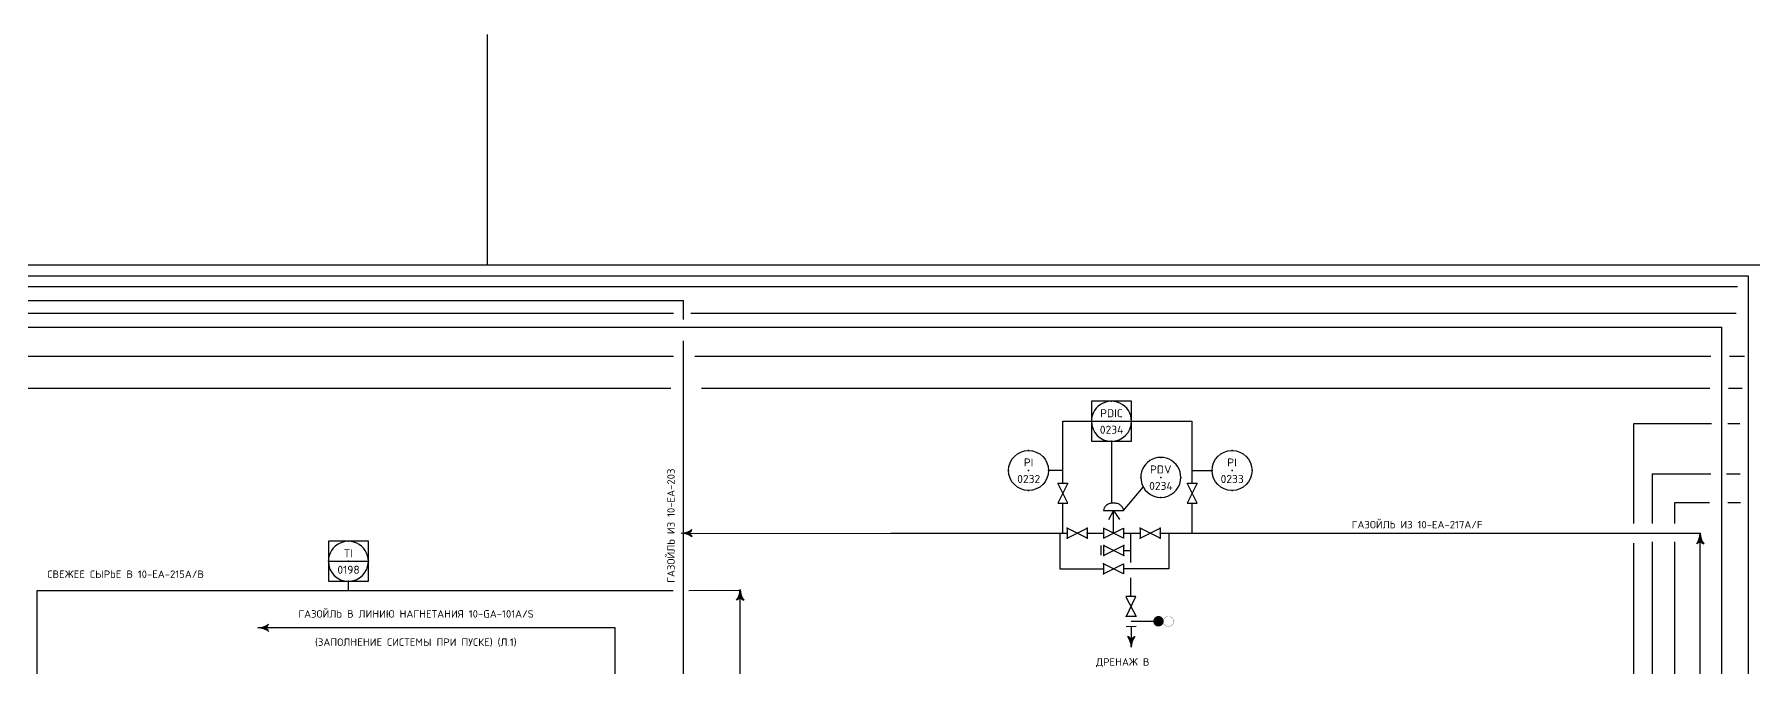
# Model space of a CAD drawing. Extents: x 78 to 490, y 181 to 404.
# Drawn here: x 277.77 to 307.84, y 204.03 to 215.1 of the extents above; entities that cross this region are included whole.
import ezdxf
from ezdxf.enums import TextEntityAlignment as Align

# ---------------------------------------------------------------- set-up
doc = ezdxf.new("R2010")
doc.units = 0
doc.linetypes.add('SDASH', pattern=[0.09375, 0.046875, -0.046875])
doc.layers.get('0').update_dxf_attribs({"linetype": 'CONTINUOUS'})
for name, color, linetype in [('IN-ATTRIBS', 7, 'CONTINUOUS'), ('IN-INST-TAP', 7, 'CONTINUOUS'), ('IN-INSTRUMENT', 7, 'SDASH'), ('IN-MAJ-PROC', 7, 'CONTINUOUS'), ('IN-MIN-PROC', 7, 'CONTINUOUS'), ('IN-PNEUMATIC', 7, 'CONTINUOUS')]:
    doc.layers.add(name, color=color, linetype=linetype)
doc.styles.add('ATTRIBS', font='SIMPLEX', dxfattribs={"width": 0.8, "height": 0.125})
doc.styles.add('NARROW', font='simplex', dxfattribs={"width": 0.75, "height": 0.1})
doc.styles.add('S1', font='simplex.shx')
doc.styles.add('SIMPLEX', font='SIMPLEX.shx')

# ---------------------------------------------------------------- blocks, each defined once
blk = doc.blocks.new('BUBTEXT')
at = {"layer": 'IN-ATTRIBS'}
for p in [(0, 0.25), (-0.25, 0), (0, 0), (0.25, 0), (0, -0.25)]:
    blk.add_point(p, dxfattribs=at)
at = {"layer": 'IN-ATTRIBS', "flags": 1}
for tag, style, width, p in [('IDNUM', 'ATTRIBS', 0.8, (0.009, 0.584)), ('DWGNO', 'ATTRIBS', 0.8, (0.003, 0.447)), ('FILENO', 'ATTRIBS', 0.8, (-0.003, 0.311)), ('LOC', 'ATTRIBS', 0.8, (-0.08, -0.422)), ('INSTALL', 'ATTRIBS', 0.8, (-0.087, -0.699)), ('SIG', 'ATTRIBS', 0.8, (-0.087, -0.563)), ('SERV', 'ATTRIBS', 0.8, (-0.083, -0.838)), ('DATE', 'ATTRIBS', 0.8, (-0.088, -0.969)), ('DES', 'NARROW', 0.75, (-0.087, -1.102)), ('CSYS', 'NARROW', 0.75, (-0.087, -1.243))]:
    blk.add_attdef(tag, text='', height=0.1, dxfattribs=dict(at, style=style, width=width)).set_placement(p, align=Align.CENTER)
at = {"layer": 'IN-ATTRIBS', "style": 'ATTRIBS'}
blk.add_attdef('SYSCDV', text='', height=0.1, dxfattribs=at).set_placement((-0.312, 0.141), align=Align.RIGHT)
at = {"layer": 'IN-ATTRIBS', "style": 'ATTRIBS', "flags": 1}
blk.add_attdef('SYSCDI', text='', height=0.1, dxfattribs=at).set_placement((-0.312, 0.312), align=Align.RIGHT)
at = {"layer": 'IN-ATTRIBS', "style": 'S1'}
for tag, p in [('A1', (0.323, 0.115)), ('XT', (0.324, 0.257)), ('A2', (0.323, -0.035)), ('A3', (0.323, -0.185)), ('RES', (0.323, -0.342))]:
    blk.add_attdef(tag, p, '', height=0.1, dxfattribs=at)
for tag, p in [('INSTTYPE', (0, 0.05)), ('TAGNUM', (0.002, -0.156)), ('MD', (0.402, -0.565)), ('SZ', (0.402, -0.696))]:
    blk.add_attdef(tag, text='', height=0.1, dxfattribs=at).set_placement(p, align=Align.CENTER)
blk = doc.blocks.new('PE2')
for points in [[(0, 0, 0.150368), (0.188, 0.062, 0.150368)], [(0.125, 0, 0.206864), (0.188, 0.062, 0.206864)], [(0.125, 0, -0.206864), (0.188, -0.062, -0.206864)]]:
    blk.add_lwpolyline(points, format="xyb")
blk.add_arc((-0.008, -0.336), 0.336, 54.4623, 88.6678)
for points in [[(0, 0), (0.125, 0), (0.04, 0.003), (0.141, 0.008)], [(0, 0), (0.125, 0), (0.04, -0.003), (0.141, -0.008)], [(0.04, 0.003), (0.141, 0.008), (0.079, 0.011), (0.156, 0.019)], [(0.079, 0.011), (0.156, 0.019), (0.117, 0.024), (0.169, 0.031)], [(0.117, 0.024), (0.169, 0.031), (0.154, 0.041), (0.179, 0.046)], [(0.154, 0.041), (0.179, 0.046), (0.188, 0.062)], [(0.04, -0.003), (0.141, -0.008), (0.079, -0.011), (0.156, -0.019)], [(0.079, -0.011), (0.156, -0.019), (0.117, -0.024), (0.169, -0.031)], [(0.117, -0.024), (0.169, -0.031), (0.154, -0.041), (0.179, -0.046)], [(0.154, -0.041), (0.179, -0.046), (0.188, -0.062)]]:
    blk.add_solid(points)
blk = doc.blocks.new('VALVTEXT')
at = {"layer": 'IN-ATTRIBS'}
for p in [(0, 0.0625), (0, 0), (0.25, 0.0625), (0.25, 0), (0, -0.0625), (0.25, -0.0625)]:
    blk.add_point(p, dxfattribs=at)
at = {"layer": 'IN-ATTRIBS', "style": 'S1', "flags": 1}
for tag, p in [('IDNUM', (0.125, 0.5625)), ('DWGNO', (0.125, 0.4375)), ('FILENO', (0.125, 0.3125))]:
    blk.add_attdef(tag, text='', height=0.1, dxfattribs=at).set_placement(p, align=Align.CENTER)
at = {"layer": 'IN-ATTRIBS', "style": 'S1'}
for tag, p in [('MODE', (0.125, 0.078125)), ('SIZE', (0.125, -0.1875))]:
    blk.add_attdef(tag, text='', height=0.1, dxfattribs=at).set_placement(p, align=Align.CENTER)

msp = doc.modelspace()

# ---------------------------------------------------------------- linework, layer by layer
at = {"color": 6}
msp.add_line((79.948, 211.074), (463.566, 211.074), dxfattribs=at)
at = {"color": 3, "linetype": 'Continuous'}
for p, q in [((307.75, 199.285), (307.75, 210.878)), ((289.123, 210.12), (289.123, 210.452)), ((307.275, 209.983), (307.275, 197.317)), ((289.123, 201.981), (289.123, 209.743)), ((305.746, 206.553), (305.746, 208.301)), ((305.746, 208.301), (307.1, 208.301)), ((307.386, 208.301), (307.595, 208.301)), ((306.062, 207.42), (306.062, 206.553)), ((306.062, 207.42), (307.091, 207.42)), ((307.363, 207.42), (307.606, 207.42)), ((306.457, 206.916), (306.457, 206.553)), ((307.069, 206.916), (306.457, 206.916)), ((307.609, 206.916), (307.388, 206.916)), ((289.141, 206.378), (292.748, 206.385)), ((292.748, 206.385), (295.831, 206.385)), ((296.181, 206.385), (296.469, 206.385)), ((296.819, 206.385), (297.106, 206.385)), ((297.456, 206.385), (303.331, 206.385)), ((303.331, 206.385), (306.907, 206.385)), ((306.905, 190.149), (306.905, 206.385)), ((305.746, 198.303), (305.746, 206.211)), ((306.062, 206.23), (306.062, 200.742)), ((306.062, 206.23), (306.062, 204.6)), ((306.457, 206.23), (306.457, 198.168)), ((306.457, 206.23), (306.457, 204.649)), ((288.938, 205.377), (277.81, 205.377)), ((290.115, 205.379), (289.215, 205.377)), ((290.113, 203.734), (290.113, 205.379)), ((290.113, 204.628), (290.113, 205.274)), ((287.925, 204.731), (281.674, 204.731)), ((281.674, 204.731), (281.674, 204.731)), ((281.674, 204.731), (281.674, 204.731)), ((287.925, 203.468), (287.925, 204.731)), ((290.113, 201.701), (290.113, 204.053))]:
    msp.add_line(p, q, dxfattribs=at)
at = {"color": 5, "linetype": 'Continuous'}
for p, q in [((130.052, 210.227), (288.944, 210.227)), ((289.25, 210.227), (307.535, 210.227)), ((295.706, 206.385), (295.706, 205.759)), ((296.948, 205.872), (296.948, 206.385)), ((297.607, 206.385), (297.607, 205.759)), ((295.706, 205.759), (296.469, 205.759)), ((297.607, 205.759), (296.819, 205.759)), ((296.948, 205.275), (296.948, 205.601)), ((296.953, 204.749), (296.953, 204.392))]:
    msp.add_line(p, q, dxfattribs=at)
at = {"color": 3}
for p, q in [((169.819, 209.983), (307.275, 209.983)), ((192.87, 209.478), (288.944, 209.478)), ((289.32, 209.478), (307.088, 209.478)), ((307.418, 209.478), (307.677, 209.478)), ((205.698, 208.919), (288.902, 208.919)), ((289.434, 208.919), (307.074, 208.919)), ((307.399, 208.919), (307.637, 208.919)), ((277.81, 205.377), (277.81, 189.352))]:
    msp.add_line(p, q, dxfattribs=at)
at = {"linetype": 'Continuous'}
for p, q in [((296.256, 208.34), (296.956, 208.34)), ((282.909, 205.893), (283.609, 205.893))]:
    msp.add_line(p, q, dxfattribs=at)
at = {"color": 2}
for p, q in [((296.469, 206.779), (296.819, 206.779)), ((296.644, 206.385), (296.644, 206.779)), ((296.419, 206.166), (296.419, 205.998)), ((296.823, 206.169), (296.473, 205.994)), ((296.473, 205.994), (296.473, 206.169)), ((296.473, 206.169), (296.823, 205.994)), ((296.823, 205.994), (296.823, 206.169)), ((296.823, 206.082), (296.948, 206.082)), ((297.035, 205.275), (296.86, 205.275)), ((296.86, 205.273), (297.039, 204.925)), ((296.864, 204.923), (297.035, 205.275)), ((297.039, 204.925), (296.864, 204.925)), ((297.338, 204.841), (296.952, 204.841)), ((297.425, 204.842), (297.25, 204.84)), ((297.041, 204.75), (296.866, 204.748))]:
    msp.add_line(p, q, dxfattribs=at)
at = {"color": 7}
for q in [(296.553, 206.614), (296.745, 206.621)]:
    msp.add_line((296.644, 206.779), q, dxfattribs=at)
for points in [[(296.956, 208.286), (296.956, 208.69), (296.256, 208.69), (296.256, 208.286)], [(296.26, 208.286), (296.256, 207.99), (296.956, 207.99), (296.956, 208.286)], [(283.609, 205.84), (283.609, 206.243), (282.909, 206.243), (282.909, 205.84)], [(282.909, 205.84), (282.909, 205.543), (283.609, 205.543), (283.609, 205.84)]]:
    msp.add_lwpolyline(points)
at = {"color": 2}
for points in [[(295.844, 206.91), (295.669, 207.26), (295.844, 207.26), (295.669, 206.91)], [(298.103, 206.91), (297.928, 207.26), (298.103, 207.26), (297.928, 206.91)], [(295.831, 206.298), (296.181, 206.473), (296.181, 206.298), (295.831, 206.473)], [(296.469, 206.298), (296.819, 206.473), (296.819, 206.298), (296.469, 206.473)], [(297.106, 206.298), (297.456, 206.473), (297.456, 206.298), (297.106, 206.473)], [(296.469, 205.671), (296.819, 205.846), (296.819, 205.671), (296.469, 205.846)]]:
    msp.add_lwpolyline(points, close=True, dxfattribs=at)
msp.add_lwpolyline([(296.819, 206.779, 0.126822), (296.806, 206.827, 0.10607), (296.767, 206.872, 0.085783), (296.713, 206.9, 0.075445), (296.644, 206.91, 0.075445), (296.575, 206.9, 0.085783), (296.52, 206.872, 0.10607), (296.481, 206.827, 0.126822), (296.469, 206.779, 0.126822)], format="xyb", dxfattribs=at)
at = {"color": 3}
for points in [[(281.674, 204.731, 0.150368), (281.862, 204.793, 0.150368)], [(281.799, 204.731, 0.206864), (281.862, 204.793, 0.206864)], [(281.799, 204.731, -0.206864), (281.862, 204.668, -0.206864)]]:
    msp.add_lwpolyline(points, format="xyb", dxfattribs=at)
at = {"color": 2}
for points, const_width in [([(297.428, 204.799, 1), (297.429, 204.89, 1)], 0.091), ([(297.603, 204.753, 1), (297.605, 204.931, 1)], 0.0035)]:
    msp.add_lwpolyline(points, format="xyb", close=True, dxfattribs=dict(at, const_width=const_width))
for centre in [(295.156, 207.479), (298.715, 207.479)]:
    msp.add_circle(centre, 0.35)
for centre, start, end in [((296.606, 208.34), 351.1529, 188.8471), ((296.606, 208.34), 180, 0), ((297.469, 207.358), 351.1529, 188.8471), ((297.469, 207.358), 188.8471, 351.1529), ((283.259, 205.893), 351.1529, 188.8471), ((283.259, 205.893), 180, 360)]:
    msp.add_arc(centre, 0.35, start, end)
at = {"color": 3}
msp.add_arc((281.666, 204.395), 0.336, 54.4623, 88.6678, dxfattribs=at)
at = {"color": 2}
for p in [(295.831, 206.473), (295.831, 206.385), (295.831, 206.298), (296.181, 206.473), (296.181, 206.385), (296.181, 206.298), (297.106, 206.473), (297.106, 206.385), (297.106, 206.298), (297.456, 206.473), (297.456, 206.385), (297.456, 206.298), (296.469, 205.846), (296.469, 205.759), (296.469, 205.671)]:
    msp.add_point(p, dxfattribs=at)
at = {"color": 3}
for points in [[(281.828, 204.772), (281.854, 204.777), (281.862, 204.793)], [(281.674, 204.731), (281.799, 204.731), (281.714, 204.734), (281.815, 204.739)], [(281.674, 204.731), (281.799, 204.731), (281.714, 204.728), (281.815, 204.723)], [(281.714, 204.734), (281.815, 204.739), (281.753, 204.742), (281.83, 204.75)], [(281.714, 204.728), (281.815, 204.723), (281.753, 204.72), (281.83, 204.712)], [(281.753, 204.742), (281.83, 204.75), (281.791, 204.755), (281.843, 204.762)], [(281.753, 204.72), (281.83, 204.712), (281.791, 204.707), (281.843, 204.7)], [(281.791, 204.755), (281.843, 204.762), (281.828, 204.772), (281.854, 204.777)], [(281.791, 204.707), (281.843, 204.7), (281.828, 204.69), (281.854, 204.685)], [(281.828, 204.69), (281.854, 204.685), (281.862, 204.668)]]:
    msp.add_solid(points, dxfattribs=at)
at = {"layer": 'IN-INST-TAP'}
for p, q in [((295.756, 207.479), (295.506, 207.479)), ((298.015, 207.479), (298.365, 207.479)), ((296.819, 206.779), (297.163, 207.188)), ((283.259, 205.377), (283.259, 205.543))]:
    msp.add_line(p, q, dxfattribs=at)
at = {"layer": 'IN-MAJ-PROC', "color": 3}
for p, q in [((307.75, 210.878), (120.858, 210.878)), ((162.178, 210.696), (307.557, 210.696)), ((168.61, 210.452), (289.123, 210.452))]:
    msp.add_line(p, q, dxfattribs=at)
at = {"layer": 'IN-MIN-PROC', "color": 4, "linetype": 'Continuous'}
msp.add_line((285.695, 211.074), (285.695, 215.101), dxfattribs=at)
at = {"layer": 'IN-MIN-PROC'}
for p, q in [((295.756, 208.34), (296.256, 208.34)), ((295.756, 207.26), (295.756, 208.34)), ((296.956, 208.34), (298.015, 208.34)), ((298.015, 208.34), (298.015, 207.26)), ((295.756, 206.385), (295.756, 206.91))]:
    msp.add_line(p, q, dxfattribs=at)
at = {"layer": 'IN-MIN-PROC', "color": 3}
msp.add_line((298.015, 206.91), (298.015, 206.385), dxfattribs=at)
at = {"layer": 'IN-PNEUMATIC'}
msp.add_line((296.606, 207.996), (296.609, 206.908), dxfattribs=at)

# ---------------------------------------------------------------- block references
at = {"color": 3, "linetype": 'Continuous'}
msp.add_blockref('PE2', (289.081, 206.385), dxfattribs=at)
at = {"color": 3, "linetype": 'Continuous', "rotation": 270}
for p in [(306.905, 206.385), (290.113, 205.399)]:
    msp.add_blockref('PE2', p, dxfattribs=at)
at = {"color": 2, "xscale": -1.4, "yscale": 1.4, "zscale": 1.4, "rotation": 180}
msp.add_blockref('VALVTEXT', (296.473, 206.082), dxfattribs=at)
at = {"color": 5, "linetype": 'Continuous', "rotation": 90}
msp.add_blockref('PE2', (296.953, 204.392), dxfattribs=at)
at = {"layer": 'IN-INSTRUMENT', "xscale": 1.4, "yscale": 1.4, "zscale": 1.4}
for p, values in [((296.606, 208.34), {'INSTTYPE': 'PDIC', 'TAGNUM': '0234'}), ((295.156, 207.479), {'INSTTYPE': 'PI', 'TAGNUM': '0232'}), ((298.715, 207.479), {'INSTTYPE': 'PI', 'TAGNUM': '0233'}), ((297.469, 207.358), {'INSTTYPE': 'PDV', 'TAGNUM': '0234'}), ((283.259, 205.893), {'INSTTYPE': 'TI', 'TAGNUM': '0198'})]:
    msp.add_blockref('BUBTEXT', p, dxfattribs=at).add_auto_attribs(values)

# ---------------------------------------------------------------- texts
at = {"color": 1, "linetype": 'Continuous', "style": 'SIMPLEX'}
msp.add_text('ГАЗОЙЛЬ ИЗ 10-EA-203', height=0.13, rotation=90, dxfattribs=at).set_placement((288.967, 205.516))
for s, p in [('ГАЗОЙЛЬ ИЗ 10-EA-217A/F', (300.808, 206.468)), ('СВЕЖЕЕ СЫРЬЕ В 10-EA-215A/B', (277.994, 205.602)), ('ГАЗОЙЛЬ В ЛИНИЮ НАГНЕТАНИЯ 10-GA-101A/S ', (282.384, 204.908)), (' (ЗАПОЛНЕНИЕ СИСТЕМЫ ПРИ ПУСКЕ) (Л.1)', (282.59, 204.414)), ('ДРЕНАЖ В', (296.338, 204.068))]:
    msp.add_text(s, height=0.13, dxfattribs=at).set_placement(p)

doc.saveas('drawing.dxf')
